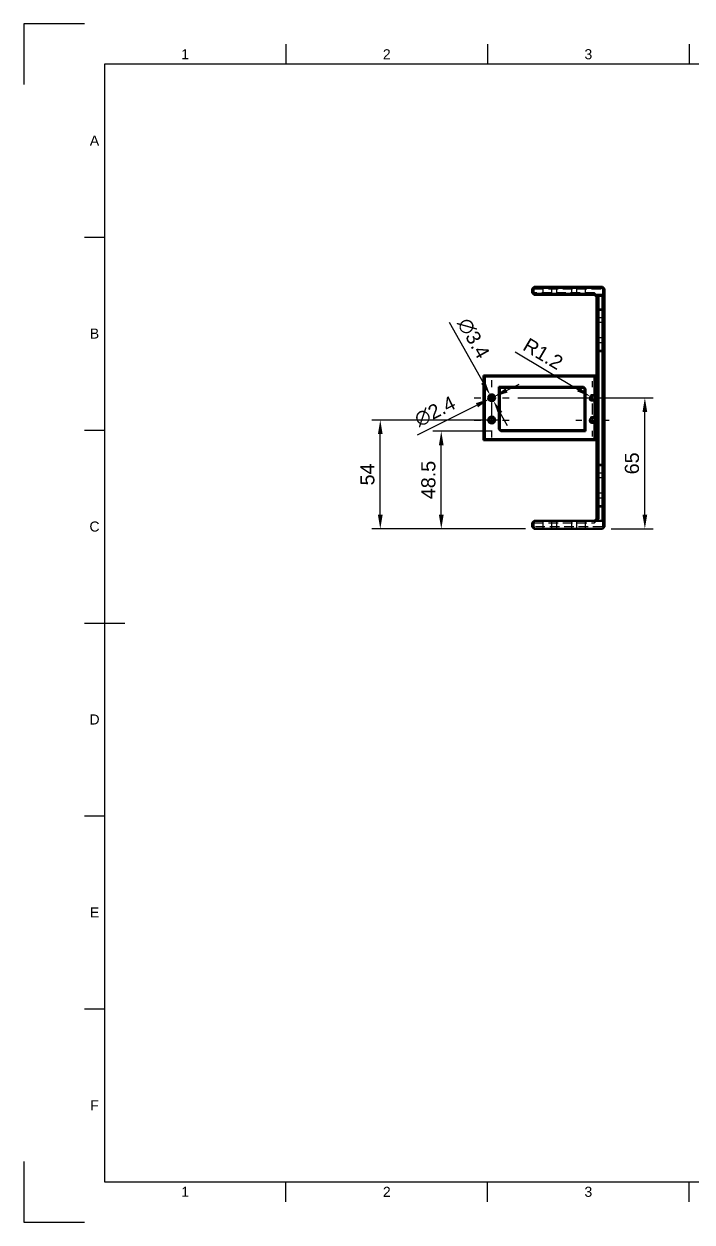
# Model space of a CAD drawing. Header units: millimetres. Extents: x 0 to 420, y 0 to 297.
# Drawn here: x 0 to 165.7, y 0 to 297 of the extents above; entities that cross this region are included whole.
import ezdxf
from ezdxf.enums import TextEntityAlignment as Align

# ---------------------------------------------------------------- set-up
doc = ezdxf.new("R2010")
doc.units = ezdxf.units.MM
doc.header["$LTSCALE"] = 0.75
doc.linetypes.add('CENTER2', pattern=[28.575, 19.05, -3.175, 3.175, -3.175])
doc.linetypes.add('HIDDEN2', pattern=[4.7625, 3.175, -1.5875])
for name, color, linetype, lineweight in [('BORDER', 7, 'Continuous', 25), ('FD_Dimensions', 7, 'Continuous', 25), ('Hidden', 7, 'HIDDEN2', 25), ('Smart Centers', 7, 'CENTER2', 25), ('Visible', 7, 'Continuous', 50)]:
    doc.layers.add(name, color=color, linetype=linetype, lineweight=lineweight)
doc.styles.add('FusionTitle', font='Arial.ttf')
doc.styles.get("Standard").update_dxf_attribs({"font": 'Arial.ttf'})
doc.dimstyles.new('Dim-ISO-25', dxfattribs={"dimtxt": 3.5, "dimasz": 3.5, "dimexe": 2.1, "dimexo": 2.1, "dimgap": 1.4, "dimtad": 1, "dimzin": 12, "dimdsep": 46, "dimtxsty": 'Standard', "dimcen": 0, "dimazin": 3, "dimtp": 0.1, "dimtm": 0.1, "dimtfac": 0.714286, "dimtmove": 0, "dimatfit": 3, "dimfxl": 1, "dimtzin": 12, "dimarcsym": 0})

# ---------------------------------------------------------------- blocks, each defined once
blk = doc.blocks.new('ISO_A3_SHEET')
at = {"layer": 'BORDER'}
for p, q in [((65, 292), (65, 287)), ((115, 292), (115, 287)), ((165, 292), (165, 287)), ((410, 287), (20, 287)), ((20, 287), (20, 10)), ((15, 244.16666), (20, 244.16666)), ((15, 196.33333), (20, 196.33333)), ((15, 148.5), (25, 148.5)), ((15, 100.66667), (20, 100.66667)), ((15, 52.83334), (20, 52.83334)), ((20, 10), (410, 10)), ((65, 5), (65, 10)), ((115, 5), (115, 10)), ((165, 5), (165, 10))]:
    blk.add_line(p, q, dxfattribs=at)
at = {"layer": 'Defpoints'}
for p, q in [((15, 297), (0, 297)), ((0, 297), (0, 282)), ((0, 15), (0, 0)), ((0, 0), (15, 0))]:
    blk.add_line(p, q, dxfattribs=at)
at = {"layer": 'BORDER', "style": 'FusionTitle'}
for s, p in [('1', (40, 289.5)), ('2', (90, 289.5)), ('3', (140, 289.5)), ('A', (17.5, 268.08333)), ('B', (17.5, 220.25)), ('C', (17.5, 172.41667)), ('D', (17.5, 124.58334)), ('E', (17.5, 76.75001)), ('F', (17.5, 28.91668)), ('1', (40, 7.5)), ('2', (90, 7.5)), ('3', (140, 7.5))]:
    blk.add_text(s, height=2.5, dxfattribs=at).set_placement(p, align=Align.MIDDLE)
blk = doc.blocks.new('*U14')
at = {"layer": 'Smart Centers', "color": 0, "ltscale": 0.75, "transparency": 16777216}
for p, q in [((0, 2.678906), (0, 4.1)), ((-4.1, 0), (-2.678906, 0)), ((2.678906, 0), (4.1, 0)), ((0, -4.1), (0, -2.678906))]:
    blk.add_line(p, q, dxfattribs=at)
at = {"layer": 'Smart Centers', "color": 0, "linetype": 'Continuous', "ltscale": 0.75, "transparency": 16777216}
for p, q in [((-0.892969, 0), (0.892969, 0)), ((0, -0.892969), (0, 0.892969))]:
    blk.add_line(p, q, dxfattribs=at)
blk = doc.blocks.new('*U15')
at = {"layer": 'Smart Centers', "color": 0, "ltscale": 0.75, "transparency": 16777216}
for p, q in [((0, 2.678906), (0, 4.1)), ((-4.1, 0), (-2.678906, 0)), ((2.678906, 0), (4.1, 0)), ((0, -4.1), (0, -2.678906))]:
    blk.add_line(p, q, dxfattribs=at)
at = {"layer": 'Smart Centers', "color": 0, "linetype": 'Continuous', "ltscale": 0.75, "transparency": 16777216}
for p, q in [((-0.892969, 0), (0.892969, 0)), ((0, -0.892969), (0, 0.892969))]:
    blk.add_line(p, q, dxfattribs=at)
blk = doc.blocks.new('*U16')
at = {"layer": 'Smart Centers', "color": 0, "ltscale": 0.75, "transparency": 16777216}
for p, q in [((0, 2.678906), (0, 4.35)), ((-4.35, 0), (-2.678906, 0)), ((2.678906, 0), (4.35, 0)), ((0, -4.35), (0, -2.678906))]:
    blk.add_line(p, q, dxfattribs=at)
at = {"layer": 'Smart Centers', "color": 0, "linetype": 'Continuous', "ltscale": 0.75, "transparency": 16777216}
for p, q in [((-0.892969, 0), (0.892969, 0)), ((0, -0.892969), (0, 0.892969))]:
    blk.add_line(p, q, dxfattribs=at)
blk = doc.blocks.new('*U17')
at = {"layer": 'Smart Centers', "color": 0, "ltscale": 0.75, "transparency": 16777216}
for p, q in [((0, 2.678906), (0, 4.35)), ((-4.35, 0), (-2.678906, 0)), ((2.678906, 0), (4.35, 0)), ((0, -4.35), (0, -2.678906))]:
    blk.add_line(p, q, dxfattribs=at)
at = {"layer": 'Smart Centers', "color": 0, "linetype": 'Continuous', "ltscale": 0.75, "transparency": 16777216}
for p, q in [((-0.892969, 0), (0.892969, 0)), ((0, -0.892969), (0, 0.892969))]:
    blk.add_line(p, q, dxfattribs=at)
blk = doc.blocks.new('*D52')
at = {"layer": 'Defpoints', "color": 0, "transparency": 16777216}
for p in [(115.614528, 205.061152), (116.447972, 203.579473)]:
    blk.add_point(p, dxfattribs=at)
at = {"layer": 'FD_Dimensions', "color": 0, "lineweight": -2, "transparency": 16777216}
for p, q in [((105.462821, 223.10863), (113.898614, 208.111666)), ((116.447972, 203.579473), (115.614528, 205.061152)), ((118.163886, 200.528959), (119.879801, 197.478445))]:
    blk.add_line(p, q, dxfattribs=at)
at = {"layer": 'FD_Dimensions', "color": 0, "transparency": 16777216}
for points in [[(114.407033, 208.397652), (113.390195, 207.82568), (115.614528, 205.061152)], [(118.672305, 200.814945), (117.655467, 200.242973), (116.447972, 203.579473)]]:
    blk.add_solid(points, dxfattribs=at)
at = {"layer": 'FD_Dimensions', "color": 0, "transparency": 16777216, "insert": (111.504156, 219.068766), "char_height": 3.5, "attachment_point": 5, "rotation": 299.35772857}
blk.add_mtext('∅3.4', dxfattribs=at)
blk = doc.blocks.new('*D53')
at = {"layer": 'Defpoints', "color": 0, "transparency": 16777216}
for p in [(115.494594, 204.051984), (116.567906, 204.588641)]:
    blk.add_point(p, dxfattribs=at)
at = {"layer": 'FD_Dimensions', "color": 0, "lineweight": -2, "transparency": 16777216}
for p, q in [((119.698401, 206.153888), (122.828897, 207.719136)), ((97.636678, 195.123026), (112.364098, 202.486737)), ((116.567906, 204.588641), (115.494594, 204.051984))]:
    blk.add_line(p, q, dxfattribs=at)
at = {"layer": 'FD_Dimensions', "color": 0, "transparency": 16777216}
for points in [[(119.437527, 206.675637), (119.959276, 205.632139), (116.567906, 204.588641)], [(112.103224, 203.008486), (112.624973, 201.964988), (115.494594, 204.051984)]]:
    blk.add_solid(points, dxfattribs=at)
at = {"layer": 'FD_Dimensions', "color": 0, "transparency": 16777216, "insert": (101.966093, 200.960353), "char_height": 3.5, "attachment_point": 5, "rotation": 26.5650768}
blk.add_mtext('∅2.4', dxfattribs=at)
blk = doc.blocks.new('*D54')
at = {"layer": 'Defpoints', "color": 0, "transparency": 16777216}
for p in [(140.514933, 204.625954), (141.03125, 204.320313)]:
    blk.add_point(p, dxfattribs=at)
at = {"layer": 'FD_Dimensions', "color": 0, "lineweight": -2, "transparency": 16777216}
for p, q in [((121.811178, 215.697915), (137.503083, 206.408862)), ((141.03125, 204.320313), (140.514933, 204.625954))]:
    blk.add_line(p, q, dxfattribs=at)
at = {"layer": 'FD_Dimensions', "color": 0, "transparency": 16777216}
blk.add_solid([(137.800235, 206.910837), (137.205932, 205.906887), (140.514933, 204.625954)], dxfattribs=at)
at = {"layer": 'FD_Dimensions', "color": 0, "transparency": 16777216, "insert": (128.791671, 215.234574), "char_height": 3.5, "attachment_point": 5, "rotation": 329.3759748}
blk.add_mtext('R1.2', dxfattribs=at)
blk = doc.blocks.new('*D62')
at = {"layer": 'Defpoints', "color": 0, "transparency": 16777216}
for p in [(120.38125, 204.320313), (154.014062, 204.320313), (143.53125, 171.820313)]:
    blk.add_point(p, dxfattribs=at)
at = {"layer": 'FD_Dimensions', "color": 0, "lineweight": -2, "transparency": 16777216}
for p, q in [((122.48125, 204.320313), (156.114062, 204.320313)), ((154.014062, 175.320313), (154.014062, 200.820313)), ((145.63125, 171.820313), (156.114062, 171.820313))]:
    blk.add_line(p, q, dxfattribs=at)
at = {"layer": 'FD_Dimensions', "color": 0, "transparency": 16777216}
for points in [[(153.430729, 200.820313), (154.597396, 200.820313), (154.014062, 204.320313)], [(153.430729, 175.320313), (154.597396, 175.320313), (154.014062, 171.820313)]]:
    blk.add_solid(points, dxfattribs=at)
at = {"layer": 'FD_Dimensions', "color": 0, "transparency": 16777216, "insert": (150.827057, 188.070313), "char_height": 3.5, "attachment_point": 5, "rotation": 90}
blk.add_mtext('65', dxfattribs=at)
blk = doc.blocks.new('*D64')
at = {"layer": 'Defpoints', "color": 0, "transparency": 16777216}
for p in [(88.389062, 198.820313), (120.38125, 198.820313), (126.53125, 171.820313)]:
    blk.add_point(p, dxfattribs=at)
at = {"layer": 'FD_Dimensions', "color": 0, "lineweight": -2, "transparency": 16777216}
for p, q in [((118.28125, 198.820313), (86.289062, 198.820313)), ((88.389062, 175.320313), (88.389062, 195.320313)), ((124.43125, 171.820313), (86.289062, 171.820313))]:
    blk.add_line(p, q, dxfattribs=at)
at = {"layer": 'FD_Dimensions', "color": 0, "transparency": 16777216}
for points in [[(87.805729, 195.320313), (88.972396, 195.320313), (88.389062, 198.820313)], [(87.805729, 175.320313), (88.972396, 175.320313), (88.389062, 171.820313)]]:
    blk.add_solid(points, dxfattribs=at)
at = {"layer": 'FD_Dimensions', "color": 0, "transparency": 16777216, "insert": (85.209219, 185.320313), "char_height": 3.5, "attachment_point": 5, "rotation": 90}
blk.add_mtext('54', dxfattribs=at)
blk = doc.blocks.new('*D65')
at = {"layer": 'Defpoints', "color": 0, "transparency": 16777216}
for p in [(103.515625, 196.070313), (118.28125, 196.070313), (126.53125, 171.820313)]:
    blk.add_point(p, dxfattribs=at)
at = {"layer": 'FD_Dimensions', "color": 0, "lineweight": -2, "transparency": 16777216}
for p, q in [((116.18125, 196.070313), (101.415625, 196.070313)), ((103.515625, 175.320313), (103.515625, 192.570313)), ((124.43125, 171.820313), (101.415625, 171.820313))]:
    blk.add_line(p, q, dxfattribs=at)
at = {"layer": 'FD_Dimensions', "color": 0, "transparency": 16777216}
for points in [[(102.932292, 192.570313), (104.098958, 192.570313), (103.515625, 196.070313)], [(102.932292, 175.320313), (104.098958, 175.320313), (103.515625, 171.820313)]]:
    blk.add_solid(points, dxfattribs=at)
at = {"layer": 'FD_Dimensions', "color": 0, "transparency": 16777216, "insert": (100.32862, 183.945313), "char_height": 3.5, "attachment_point": 5, "rotation": 90}
blk.add_mtext('48.5', dxfattribs=at)

msp = doc.modelspace()

# ---------------------------------------------------------------- linework, layer by layer
at = {"layer": 'Hidden', "extrusion": (-1, 2e-16, 2.967e-13)}
for p, q in [((126.53125, 231.820312), (126.53125, 231.320312)), ((128.78125, 229.820312), (128.78125, 231.820312)), ((130.90625, 229.820312), (130.90625, 231.820312)), ((132.15625, 229.820312), (132.15625, 231.820312)), ((135.90625, 229.820312), (135.90625, 231.820312)), ((137.15625, 229.820312), (137.15625, 231.820312)), ((139.28125, 229.820312), (139.28125, 231.820312)), ((126.03125, 231.320312), (126.53125, 231.320312)), ((126.03125, 230.320312), (126.53125, 230.320312)), ((126.53125, 230.320312), (126.53125, 231.320312)), ((126.53125, 231.320312), (143.53125, 231.320312)), ((141.53125, 230.320312), (126.53125, 230.320312)), ((126.53125, 229.820312), (126.53125, 230.320312)), ((141.53125, 230.320312), (142.28125, 229.570312)), ((141.53125, 229.820312), (141.53125, 230.320312)), ((143.53125, 231.320312), (143.78125, 231.570312)), ((143.53125, 231.320312), (143.53125, 229.570312)), ((142.28125, 226.320312), (142.03125, 226.570312)), ((142.28125, 226.070312), (142.03125, 226.070312)), ((143.78125, 226.320312), (142.28125, 226.320312)), ((142.28125, 226.320312), (142.28125, 226.070312)), ((142.28125, 224.170312), (142.28125, 226.070312)), ((142.28125, 226.070312), (143.78125, 226.070312)), ((144.03125, 226.570312), (143.78125, 226.320312)), ((143.78125, 226.320312), (143.78125, 226.070312)), ((143.78125, 226.070312), (143.78125, 224.170312)), ((144.03125, 226.070312), (143.78125, 226.070312)), ((142.28125, 224.170312), (142.03125, 224.420312)), ((142.28125, 222.970312), (142.03125, 222.720312)), ((142.28125, 224.170312), (142.28125, 222.970312)), ((143.78125, 224.170312), (142.28125, 224.170312)), ((142.28125, 219.170312), (142.28125, 222.970312)), ((143.78125, 222.970312), (142.28125, 222.970312)), ((143.78125, 224.170312), (144.03125, 224.420312)), ((143.78125, 224.170312), (143.78125, 222.970312)), ((143.78125, 222.970312), (143.78125, 219.170312)), ((143.78125, 222.970312), (144.03125, 222.720312)), ((142.28125, 219.170312), (142.03125, 219.420312)), ((142.28125, 217.970312), (142.03125, 217.720312)), ((142.28125, 219.170312), (142.28125, 217.970312)), ((143.78125, 219.170312), (142.28125, 219.170312)), ((142.28125, 216.070312), (142.28125, 217.970312)), ((143.78125, 217.970312), (142.28125, 217.970312)), ((143.78125, 219.170312), (144.03125, 219.420312)), ((143.78125, 219.170312), (143.78125, 217.970312)), ((143.78125, 217.970312), (143.78125, 216.070312)), ((143.78125, 217.970312), (144.03125, 217.720312)), ((142.03125, 216.070312), (142.28125, 216.070312)), ((142.03125, 215.570312), (142.28125, 215.820312)), ((143.78125, 216.070312), (142.28125, 216.070312)), ((142.28125, 216.070312), (142.28125, 215.820312)), ((142.28125, 215.820312), (143.78125, 215.820312)), ((143.78125, 216.070312), (144.03125, 216.070312)), ((143.78125, 216.070312), (143.78125, 215.820312)), ((143.78125, 215.820312), (144.03125, 215.570312)), ((141.53125, 209.570312), (142.53125, 209.570312)), ((142.03125, 209.820312), (142.28125, 209.820312)), ((142.53125, 209.570312), (142.28125, 209.820312)), ((143.53125, 209.820312), (144.03125, 209.820312)), ((143.78125, 209.820312), (143.78125, 193.820312)), ((142.53125, 194.070312), (141.53125, 194.070312)), ((142.28125, 193.820312), (142.03125, 193.820312)), ((142.28125, 193.820312), (142.53125, 194.070312)), ((144.03125, 193.820312), (143.53125, 193.820312)), ((142.28125, 187.820312), (142.03125, 188.070312)), ((142.28125, 187.570312), (142.03125, 187.570312)), ((143.78125, 187.820312), (142.28125, 187.820312)), ((142.28125, 187.820312), (142.28125, 187.570312)), ((142.28125, 185.670312), (142.28125, 187.570312)), ((142.28125, 187.570312), (143.78125, 187.570312)), ((144.03125, 188.070312), (143.78125, 187.820312)), ((143.78125, 187.820312), (143.78125, 187.570312)), ((143.78125, 187.570312), (143.78125, 185.670312)), ((144.03125, 187.570312), (143.78125, 187.570312)), ((142.28125, 185.670312), (142.03125, 185.920312)), ((142.28125, 184.470312), (142.03125, 184.220312)), ((142.28125, 185.670312), (142.28125, 184.470312)), ((143.78125, 185.670312), (142.28125, 185.670312)), ((142.28125, 180.670312), (142.28125, 184.470312)), ((143.78125, 184.470312), (142.28125, 184.470312)), ((143.78125, 185.670312), (144.03125, 185.920312)), ((143.78125, 185.670312), (143.78125, 184.470312)), ((143.78125, 184.470312), (143.78125, 180.670312)), ((143.78125, 184.470312), (144.03125, 184.220312)), ((142.28125, 180.670312), (142.03125, 180.920312)), ((142.28125, 179.470312), (142.03125, 179.220312)), ((142.28125, 180.670312), (142.28125, 179.470312)), ((143.78125, 180.670312), (142.28125, 180.670312)), ((142.28125, 177.570312), (142.28125, 179.470312)), ((143.78125, 179.470312), (142.28125, 179.470312)), ((143.78125, 180.670312), (144.03125, 180.920312)), ((143.78125, 180.670312), (143.78125, 179.470312)), ((143.78125, 179.470312), (143.78125, 177.570312)), ((143.78125, 179.470312), (144.03125, 179.220312)), ((142.03125, 177.570312), (142.28125, 177.570312)), ((142.03125, 177.070312), (142.28125, 177.320312)), ((143.78125, 177.570312), (142.28125, 177.570312)), ((142.28125, 177.570312), (142.28125, 177.320312)), ((142.28125, 177.320312), (143.78125, 177.320312)), ((143.78125, 177.570312), (144.03125, 177.570312)), ((143.78125, 177.570312), (143.78125, 177.320312)), ((143.78125, 177.320312), (144.03125, 177.070312)), ((126.03125, 173.320312), (126.53125, 173.320312)), ((126.53125, 172.320312), (126.03125, 172.320312)), ((126.53125, 173.820312), (126.53125, 173.320312)), ((126.53125, 172.320312), (126.53125, 173.320312)), ((126.53125, 173.320312), (141.53125, 173.320312)), ((143.53125, 172.320312), (126.53125, 172.320312)), ((126.53125, 172.320312), (126.53125, 171.820312)), ((128.78125, 171.820312), (128.78125, 173.820312)), ((130.90625, 171.820312), (130.90625, 173.820312)), ((132.15625, 171.820312), (132.15625, 173.820312)), ((135.90625, 171.820312), (135.90625, 173.820312)), ((137.15625, 171.820312), (137.15625, 173.820312)), ((139.28125, 171.820312), (139.28125, 173.820312)), ((142.03125, 173.820312), (141.53125, 173.320312)), ((141.53125, 173.820312), (141.53125, 173.320312)), ((143.53125, 173.820312), (143.53125, 172.320312)), ((143.78125, 172.070312), (143.53125, 172.320312))]:
    msp.add_line(p, q, dxfattribs=at)
at = {"layer": 'Hidden'}
for centre in [(141.03125, 204.320312), (141.03125, 198.820312)]:
    msp.add_circle(centre, 0.85, dxfattribs=at)
at = {"layer": 'Visible', "extrusion": (-1, 2e-16, 2.967e-13)}
for p, q in [((126.03125, 231.320312), (126.53125, 231.820312)), ((126.53125, 231.820312), (143.53125, 231.820312)), ((126.634803, 231.570312), (126.53125, 231.820312)), ((143.427697, 231.570312), (143.53125, 231.820312)), ((143.53125, 231.820312), (144.03125, 231.320312)), ((126.03125, 230.320312), (126.03125, 231.320312)), ((126.28125, 231.216759), (126.03125, 231.320312)), ((126.28125, 230.423866), (126.03125, 230.320312)), ((126.53125, 229.820312), (126.03125, 230.320312)), ((126.634803, 231.570312), (126.28125, 231.216759)), ((126.28125, 231.216759), (126.28125, 230.423866)), ((126.28125, 230.423866), (126.634803, 230.070312)), ((126.634803, 230.070312), (126.53125, 229.820312)), ((141.53125, 229.820312), (126.53125, 229.820312)), ((143.427697, 231.570312), (126.634803, 231.570312)), ((126.634803, 230.070312), (141.28125, 230.070312)), ((141.28125, 230.070312), (141.53125, 229.820312)), ((141.78125, 229.820312), (141.53125, 229.820312)), ((142.03125, 229.320312), (141.53125, 229.820312)), ((142.28125, 229.570312), (141.78125, 229.820312)), ((141.78125, 229.820312), (143.427697, 229.820312)), ((142.53125, 229.320312), (142.03125, 229.320312)), ((142.03125, 174.320312), (142.03125, 229.320312)), ((143.53125, 229.570312), (142.28125, 229.570312)), ((142.53125, 229.320312), (142.28125, 229.570312)), ((142.53125, 229.320312), (142.53125, 174.320312)), ((143.78125, 231.216759), (143.427697, 231.570312)), ((143.427697, 229.820312), (143.78125, 229.820312)), ((143.427697, 229.820312), (143.53125, 229.570312)), ((143.53125, 173.820312), (143.53125, 229.570312)), ((144.03125, 229.570312), (143.53125, 229.570312)), ((143.78125, 231.216759), (144.03125, 231.320312)), ((143.78125, 229.820312), (143.78125, 231.216759)), ((143.78125, 229.820312), (144.03125, 229.570312)), ((144.03125, 231.320312), (144.03125, 229.570312)), ((144.03125, 229.570312), (144.03125, 173.820312)), ((114.03125, 193.820312), (114.03125, 209.820312)), ((114.03125, 209.820312), (142.03125, 209.820312)), ((114.03125, 209.820312), (114.28125, 209.570312)), ((141.53125, 209.570312), (114.28125, 209.570312)), ((114.28125, 209.570312), (114.28125, 194.070312)), ((141.53125, 204.651975), (141.53125, 209.570312)), ((141.53125, 209.570312), (142.03125, 209.070312)), ((117.78125, 196.570312), (117.78125, 207.070312)), ((117.78125, 207.070312), (138.78125, 207.070312)), ((118.03125, 206.820312), (117.78125, 207.070312)), ((138.78125, 206.820312), (118.03125, 206.820312)), ((118.03125, 206.820312), (118.03125, 196.570312)), ((139.28125, 206.570312), (138.78125, 207.070312)), ((138.78125, 207.070312), (138.78125, 206.820312)), ((138.78125, 206.820312), (139.03125, 206.570312)), ((139.03125, 196.320312), (139.03125, 206.570312)), ((139.28125, 206.570312), (139.03125, 206.570312)), ((139.28125, 206.570312), (139.28125, 196.070312)), ((141.53125, 199.151975), (141.53125, 203.98865)), ((117.78125, 196.570312), (118.28125, 196.070312)), ((118.03125, 196.570312), (117.78125, 196.570312)), ((118.28125, 196.320312), (118.03125, 196.570312)), ((118.28125, 196.320312), (139.03125, 196.320312)), ((118.28125, 196.320312), (118.28125, 196.070312)), ((139.28125, 196.070312), (118.28125, 196.070312)), ((139.28125, 196.070312), (139.03125, 196.320312)), ((141.53125, 194.070312), (141.53125, 198.48865)), ((114.03125, 193.820312), (114.28125, 194.070312)), ((142.03125, 193.820312), (114.03125, 193.820312)), ((114.28125, 194.070312), (141.53125, 194.070312)), ((142.03125, 194.570312), (141.53125, 194.070312)), ((126.03125, 173.320312), (126.53125, 173.820312)), ((126.03125, 173.320312), (126.03125, 172.320312)), ((126.53125, 171.820312), (126.03125, 172.320312)), ((141.53125, 173.820312), (126.53125, 173.820312)), ((141.53125, 173.820312), (142.03125, 174.320312)), ((141.53125, 173.820312), (142.03125, 173.820312)), ((142.03125, 173.820312), (142.53125, 174.320312)), ((142.53125, 174.320312), (142.03125, 174.320312)), ((142.03125, 173.820312), (143.53125, 173.820312)), ((143.53125, 173.820312), (144.03125, 173.820312)), ((144.03125, 172.320312), (143.53125, 171.820312)), ((144.03125, 173.820312), (144.03125, 172.320312)), ((143.53125, 171.820312), (126.53125, 171.820312))]:
    msp.add_line(p, q, dxfattribs=at)
at = {"layer": 'Visible', "extrusion": (0, 1e-16, -1)}
for centre, radius in [((-116.03125, 204.320312), 0.85), ((-116.03125, 204.320312), 0.6), ((-116.03125, 198.820312), 0.85), ((-116.03125, 198.820312), 0.6)]:
    msp.add_circle(centre, radius, dxfattribs=at)
for centre, start, end in [((-141.03125, 204.320312), 213.55731, 146.44269), ((-141.03125, 204.320312), 146.44269, 213.55731), ((-141.03125, 198.820312), 213.55731, 146.44269), ((-141.03125, 198.820312), 146.44269, 213.55731)]:
    msp.add_arc(centre, 0.6, start, end, dxfattribs=at)

# ---------------------------------------------------------------- block references
at = {"layer": 'BORDER'}
msp.add_blockref('ISO_A3_SHEET', (0, 0), dxfattribs=at)
at = {"layer": 'Smart Centers', "ltscale": 0.75}
for name, p in [('*U17', (116.03125, 204.320313)), ('*U15', (141.03125, 204.320313)), ('*U16', (116.03125, 198.820313)), ('*U14', (141.03125, 198.820313))]:
    msp.add_blockref(name, p, dxfattribs=at)

# ---------------------------------------------------------------- dimensions: what is measured, and where the dimension line sits
at = {"layer": 'FD_Dimensions'}
dim = msp.add_diameter_dim_2p(p1=(116.447972, 203.579473), p2=(115.614528, 205.061152), dimstyle='Dim-ISO-25', override={"dimlfac": 2}, dxfattribs=at)
dim.commit()
dim.dimension.update_dxf_attribs({"geometry": '*D52', "text_midpoint": (108.641126, 217.458312), "dimtype": 163})
dim = msp.add_radius_dim(center=(141.03125, 204.320313), mpoint=(140.514933, 204.625954), dimstyle='Dim-ISO-25', override={"dimlfac": 2}, dxfattribs=at)
dim.commit()
dim.dimension.update_dxf_attribs({"geometry": '*D54', "text_midpoint": (127.183405, 212.517746), "dimtype": 164})
dim = msp.add_diameter_dim_2p(p1=(116.567906, 204.588641), p2=(115.494594, 204.051984), dimstyle='Dim-ISO-25', override={"dimlfac": 2}, dxfattribs=at)
dim.commit()
dim.dimension.update_dxf_attribs({"geometry": '*D53', "text_midpoint": (101.966093, 200.960353)})
for base, p1, p2, picture, middle in [((154.014062, 204.320313), (143.53125, 171.820313), (120.38125, 204.320313), '*D62', (150.827057, 188.070313)), ((88.389062, 198.820313), (126.53125, 171.820313), (120.38125, 198.820313), '*D64', (85.209219, 185.320313)), ((103.515625, 196.070313), (126.53125, 171.820313), (118.28125, 196.070313), '*D65', (100.32862, 183.945313))]:
    dim = msp.add_linear_dim(base=base, p1=p1, p2=p2, angle=90, dimstyle='Dim-ISO-25', override={"dimlfac": 2}, dxfattribs=at)
    dim.commit()
    dim.dimension.update_dxf_attribs({"geometry": picture, "text_midpoint": middle})

doc.saveas('drawing.dxf')
